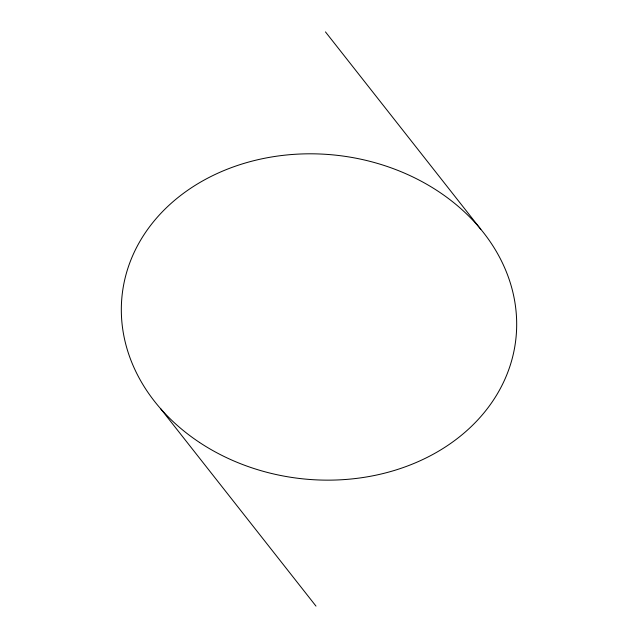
<?xml version="1.0" encoding="UTF-8"?>
<svg xmlns="http://www.w3.org/2000/svg" width="638" height="638" viewBox="0 0 638 638"><rect width="100%" height="100%" fill="white"/><g stroke="black" fill="none" stroke-linecap="round" stroke-linejoin="round"><path stroke-width="0.96" d="M325.46 31.9L480.797 229.273M160.648 408.727L315.985 606.1M199.606 442.501A198.091 162.666 6.5 0 0 515.145 344.488A198.091 162.666 6.5 0 0 242.249 163.934A198.091 162.666 6.5 0 0 199.606 442.501"/></g></svg>
